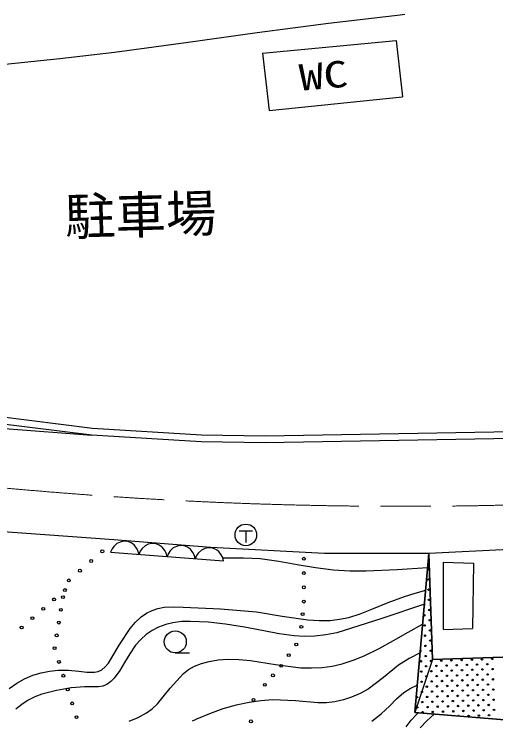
# Model space of a CAD drawing. Units: millimetres, scale not verified. Extents: x 39991 to 679840, y 19995 to 379911.
# Drawn here: x 275462 to 308829, y 266548 to 315988 of the extents above; entities that cross this region are included whole.
import ezdxf
from ezdxf.enums import TextEntityAlignment as Align

# ---------------------------------------------------------------- set-up
doc = ezdxf.new("R2010")
doc.units = ezdxf.units.MM
doc.header["$LTSCALE"] = 999.766
doc.linetypes.add('CHAIN', pattern=[18.5, 12, -1.5, 3.5, -1.5])
for name, color, linetype, lineweight in [('M-BGD', 7, 'Continuous', 25), ('M-BGD-HTXT', 7, 'Continuous', 13), ('M-BMK', 2, 'CHAIN', 13)]:
    doc.layers.add(name, color=color, linetype=linetype, lineweight=lineweight)
doc.layers.add('M-BGD-EXST', color=7, linetype='Continuous')
doc.styles.add('ＭＳ ゴシック', font='')
doc.styles.get('ＭＳ ゴシック').set_extended_font_data('MS Gothic')

# ---------------------------------------------------------------- blocks, each defined once
blk = doc.blocks.new('BUHIN31')
at = {"color": 7, "linetype": 'Continuous', "lineweight": 25}
blk.add_lwpolyline([(437.8, -877.5), (606.8, -711), (725.3, -520.3), (833, -252.9), (842, -7.3), (805, 231.7), (669.3, 503.7), (500.6, 677.1), (299, 817.6), (20.5, 892.4), (-200.9, 908), (-437.8, 877.5)], dxfattribs=at)
blk = doc.blocks.new('BUHIN39')
at = {"color": 7, "linetype": 'Continuous', "lineweight": 25}
blk.add_circle((0, 0), 99.5, dxfattribs=at)
blk = doc.blocks.new('BUHIN40')
at = {"color": 7, "linetype": 'Continuous', "lineweight": 25}
blk.add_circle((0, 0), 99.5, dxfattribs=at)
blk = doc.blocks.new('BUHIN41')
at = {"color": 7, "linetype": 'Continuous', "lineweight": 25}
blk.add_circle((0, 0), 99.5, dxfattribs=at)
blk = doc.blocks.new('BUHIN42')
at = {"color": 7, "linetype": 'Continuous', "lineweight": 25}
blk.add_circle((0, 0), 99.5, dxfattribs=at)
blk = doc.blocks.new('BUHIN43')
at = {"color": 7, "linetype": 'Continuous', "lineweight": 25}
blk.add_circle((0, 0), 99.5, dxfattribs=at)
blk = doc.blocks.new('BUHIN44')
at = {"color": 7, "linetype": 'Continuous', "lineweight": 25}
blk.add_circle((0, 0), 99.5, dxfattribs=at)
blk = doc.blocks.new('BUHIN46')
at = {"color": 7, "linetype": 'Continuous', "lineweight": 25}
blk.add_circle((0, 0), 99.5, dxfattribs=at)
blk = doc.blocks.new('BUHIN47')
at = {"color": 7, "linetype": 'Continuous', "lineweight": 25}
blk.add_circle((0, 0), 99.5, dxfattribs=at)
blk = doc.blocks.new('BUHIN51')
at = {"color": 7, "linetype": 'Continuous', "lineweight": 25}
blk.add_line((-655.6, -393.9), (-143.3, -1246.6), dxfattribs=at)
blk.add_circle((0, 0), 764.8, dxfattribs=at)
blk = doc.blocks.new('BUHIN72')
at = {"color": 7, "linetype": 'Continuous', "lineweight": 25}
for p, q in [((15.1, 542.7), (486.2, -241.5)), ((250.7, 150.6), (-443.5, -266.5))]:
    blk.add_line(p, q, dxfattribs=at)
blk.add_circle((0, 0), 746.1, dxfattribs=at)

msp = doc.modelspace()

# ---------------------------------------------------------------- linework, layer by layer
at = {"layer": 'M-BGD'}
for p, q in [((292676.4, 313286.4), (301932.3, 314164.4)), ((301932.3, 314164.4), (302368, 310261.5)), ((292676.4, 313286.4), (293130.9, 309325.3)), ((293130.9, 309325.3), (302368, 310261.5)), ((272929.7, 288309.4), (280880.8, 287308.4)), ((280834.5, 286810.5), (272862.3, 287814.2)), ((274808.5, 287285.8), (280834.5, 286810.5)), ((280880.8, 287308.4), (288427.2, 286854.3)), ((292875.6, 286779.8), (332916, 287486.7)), ((288408, 286354.8), (280834.5, 286810.5)), ((288427.2, 286854.3), (292875.6, 286779.8)), ((332924.8, 286987), (292875.8, 286279.9)), ((292875.8, 286279.9), (288408, 286354.8)), ((282363.1, 279562.5), (274371.6, 280154.5)), ((289074.5, 279036.9), (282363.1, 279562.5)), ((296973.3, 278612.4), (289074.5, 279036.9)), ((309751.8, 278895.4), (304199.7, 278632.6)), ((282139.8, 278716.7), (289960.9, 278103.3)), ((304199.7, 278632.6), (296973.3, 278612.4)), ((303220.5, 267598.5), (304199.7, 278632.6)), ((304199.7, 278632.6), (303220.5, 267598.5)), ((304199.7, 278632.6), (304447.3, 271279)), ((304447.3, 271279), (304199.7, 278632.6)), ((305214.1, 273349.3), (305214.1, 278026.6)), ((305214.1, 278026.6), (307284.4, 277950)), ((307284.4, 277950), (307207.7, 273426)), ((305214.1, 273349.3), (307207.7, 273426)), ((304447.3, 271279), (325380.3, 271969.1)), ((325380.3, 271969.1), (304447.3, 271279)), ((304447.3, 271279), (303220.5, 267598.5)), ((315488.9, 266601.7), (303220.5, 267598.5)), ((303220.5, 267598.5), (315488.9, 266601.7))]:
    msp.add_line(p, q, dxfattribs=at)
for points in [[(260793.4, 309948), (263397.9, 310623.2), (266013.1, 311239), (267794, 311592.3), (269595.3, 311888.2), (272208.5, 312234.9), (274842.5, 312523.7), (278624.6, 312914), (282407.5, 313364.9), (287347.9, 314037.2), (292293.8, 314731.1), (297237.3, 315369.4), (302199.3, 315950.7), (302358.2, 315969), (302526.9, 315988.4)], [(304111.2, 277634.8), (301992.8, 277484.4), (299857.1, 277393.4), (298718.2, 277398.4), (297583.5, 277463.5), (296327.7, 277621.2), (295068.1, 277840.4), (293789.4, 278071.8), (292505.2, 278243.3), (291341, 278302.4), (290161.5, 278301.6), (290051.4, 278300.3), (289931.4, 278298.8)], [(275113, 269267.5), (275631.6, 269633), (276182.3, 269947.7), (276741.2, 270183.7), (277318.4, 270362), (277904.7, 270476.3), (278508.9, 270532.4), (279212.6, 270532), (279946.7, 270469.6), (280498.7, 270398.6), (281030.3, 270390.2), (281284.4, 270445.5), (281523.3, 270561.1), (281764.9, 270761.8), (281986, 271026.9), (282731.8, 272274.8), (283483.1, 273417.6), (283848.3, 273837.1), (284265.3, 274222.3), (284625.8, 274476.2), (285013.4, 274675.6), (285420.9, 274813.1), (285855.3, 274895.4), (286495.7, 274934.6), (287162, 274913.6), (289747.6, 274778.4), (292247.2, 274588.3), (294022.3, 274272), (295814.3, 274014.6), (296588.4, 273971.6), (297360.8, 273989.3), (298005.1, 274060.4), (298637, 274190.4), (299443.3, 274445.1), (300234.8, 274758.5), (301367.6, 275224.8), (302516.6, 275632.8), (303239.3, 275863), (303973.9, 276087.7)], [(303887.5, 275115), (300864.4, 274093.6), (297816.2, 273127.6), (297060, 272978), (296287, 272886.6), (295582.3, 272867), (294869.2, 272907.6), (293812.9, 273055.4), (292749, 273265.7), (291421.4, 273525.8), (290092.9, 273724.7), (288889.4, 273852.5), (287674.1, 273920.8), (287063.8, 273902.2), (286458.6, 273823.6), (285960.3, 273699.1), (285467.9, 273513.1), (285028.1, 273284.9), (284613.6, 273000.7), (284224.8, 272655.8), (283872, 272261.4), (283462.4, 271678), (283103.1, 271061.9), (282773.2, 270505.9), (282391.5, 269982.6), (282160.6, 269745.2), (281884.8, 269550.1), (281604.4, 269433.6), (281294.3, 269370.8), (280341.9, 269372), (279394.8, 269312.3), (278380, 269124.4), (277370.5, 268875.5), (276882.9, 268699.1), (276414.5, 268464.8), (275980.8, 268167.4), (275567.4, 267833.3)], [(283425.2, 267011.6), (284039.1, 267265.5), (284626.7, 267574.3), (285015.7, 267860.1), (285377.1, 268201.6), (286261.1, 269283.4), (287180, 270312.3), (287546.2, 270584), (287949.6, 270807.4), (288439.1, 271004.1), (288961.4, 271147.4), (289602.3, 271252.8), (290250.5, 271297.9), (291037.1, 271279.8), (291833.3, 271200.9), (293571.9, 270924.7), (295315.4, 270709.2), (296058.2, 270688), (296810.8, 270727.2), (297502.7, 270824), (298187.7, 270981.1), (298956.5, 271224.3), (299704.2, 271523.8), (300738.9, 272028.5), (301752.5, 272590.1), (302757.6, 273163.7), (303764.6, 273730.2)], [(303588.2, 271741.9), (302826.4, 271340.5), (302099.9, 270889.6), (301061.3, 270035.6), (299982.2, 269228), (299430.5, 268924.1), (298843, 268669.9), (298273.3, 268478.9), (297678.4, 268344), (297094.8, 268276.8), (296507.2, 268269.7), (294942.7, 268404.6), (293371.8, 268479.3), (292553.9, 268419.3), (291742, 268299.4), (290832.1, 268104.4), (289927.4, 267848.4), (288995.1, 267517.3), (288090.2, 267132), (287945.4, 267066.9), (287791.7, 266997.4)], [(300245.9, 266997.4), (300889, 267502.5), (301500.6, 268060.2), (301957.8, 268548.9), (302451.4, 268987.8), (302900.7, 269258.8), (303388.8, 269495.5)], [(302621.3, 266612.2), (302961.6, 267062.4), (303355.5, 267482.4), (303405.7, 267531), (303456.1, 267579.4)], [(304555.9, 267490), (304062, 267026.9), (303584.2, 266548)]]:
    msp.add_lwpolyline(points, dxfattribs=at)
for centre, radius in [((304157, 276824.4), 49.7), ((304180.8, 276117.9), 49.7), ((304204.6, 275411.3), 49.7), ((304228.4, 274704.8), 49.7), ((303887, 274339.6), 49.7), ((304252.2, 273998.3), 49.7), ((303910.8, 273633.1), 49.7), ((303934.6, 272926.6), 49.7), ((304276, 273291.7), 49.7), ((295006.7, 272318.5), 99.5), ((304299.8, 272585.2), 49.7), ((303958.4, 272220), 49.7), ((304323.6, 271878.6), 49.7), ((303982.2, 271513.5), 49.7), ((303640.8, 271148.3), 49.7), ((304347.3, 271172.1), 49.7), ((305053.9, 271195.9), 49.7), ((305760.4, 271219.7), 49.7), ((306467, 271243.5), 49.7), ((306832.1, 270902.1), 49.7), ((307173.5, 271267.2), 49.7), ((307538.7, 270925.9), 49.7), ((307880, 271291), 49.7), ((308245.2, 270949.7), 49.7), ((308586.6, 271314.8), 49.7), ((303664.6, 270441.8), 49.7), ((304006, 270806.9), 49.7), ((304371.1, 270465.6), 49.7), ((304712.5, 270830.7), 49.7), ((305077.7, 270489.3), 49.7), ((305419, 270854.5), 49.7), ((305784.2, 270513.1), 49.7), ((306125.6, 270878.3), 49.7), ((306490.8, 270536.9), 49.7), ((307197.3, 270560.7), 49.7), ((307903.8, 270584.5), 49.7), ((308610.4, 270608.3), 49.7), ((304029.8, 270100.4), 49.7), ((304736.3, 270124.2), 49.7), ((305442.8, 270148), 49.7), ((306149.4, 270171.8), 49.7), ((306855.9, 270195.5), 49.7), ((307562.5, 270219.3), 49.7), ((308269, 270243.1), 49.7), ((308634.2, 269901.7), 49.7), ((303688.4, 269735.2), 49.7), ((304394.9, 269759), 49.7), ((304760.1, 269417.6), 49.7), ((305101.5, 269782.8), 49.7), ((305466.6, 269441.4), 49.7), ((305808, 269806.6), 49.7), ((306173.2, 269465.2), 49.7), ((306514.5, 269830.4), 49.7), ((306879.7, 269489), 49.7), ((307221.1, 269854.2), 49.7), ((307586.2, 269512.8), 49.7), ((307927.6, 269878), 49.7), ((308292.8, 269536.6), 49.7), ((303712.2, 269028.7), 49.7), ((304053.5, 269393.9), 49.7), ((304418.7, 269052.5), 49.7), ((305125.2, 269076.3), 49.7), ((305831.8, 269100), 49.7), ((306538.3, 269123.8), 49.7), ((307244.9, 269147.6), 49.7), ((307951.4, 269171.4), 49.7), ((308657.9, 269195.2), 49.7), ((292037, 268475.4), 99.5), ((303370.8, 268663.5), 49.7), ((304077.3, 268687.3), 49.7), ((304783.9, 268711.1), 49.7), ((305490.4, 268734.9), 49.7), ((306196.9, 268758.7), 49.7), ((306562.1, 268417.3), 49.7), ((306903.5, 268782.5), 49.7), ((307268.7, 268441.1), 49.7), ((307610, 268806.2), 49.7), ((307975.2, 268464.9), 49.7), ((308316.6, 268830), 49.7), ((308681.7, 268488.7), 49.7), ((303394.6, 267957), 49.7), ((303736, 268322.1), 49.7), ((304101.1, 267980.8), 49.7), ((304442.5, 268345.9), 49.7), ((304807.7, 268004.6), 49.7), ((305149, 268369.7), 49.7), ((305514.2, 268028.3), 49.7), ((305855.6, 268393.5), 49.7), ((306220.7, 268052.1), 49.7), ((306927.3, 268075.9), 49.7), ((307633.8, 268099.7), 49.7), ((308340.4, 268123.5), 49.7), ((303759.7, 267615.6), 49.7), ((304466.3, 267639.4), 49.7), ((305172.8, 267663.2), 49.7), ((305879.4, 267687), 49.7), ((306585.9, 267710.8), 49.7), ((307292.4, 267734.5), 49.7), ((307999, 267758.3), 49.7), ((308705.5, 267782.1), 49.7), ((291862.3, 266990.5), 99.5), ((306951.1, 267369.4), 49.7), ((307657.6, 267393.2), 49.7), ((308364.1, 267417), 49.7)]:
    msp.add_circle(centre, radius, dxfattribs=at)
for centre, start, end in [((304133.3, 277531), 226.19178, 123.66497), ((303863.2, 275046.2), 286.36355, 63.4932), ((303617, 271854.8), 242.87387, 106.98288), ((303347, 269370.1), 302.93124, 46.9255), ((306244.5, 267345.6), 3.64408, 167.06641)]:
    msp.add_arc(centre, 49.7, start, end, dxfattribs=at)
at = {"layer": 'M-BMK'}
msp.add_arc((302362.4, 581820.4), 299929.7, 263.59825, 272.09169, dxfattribs=at)

# ---------------------------------------------------------------- block references
at = {"layer": 'M-BGD', "rotation": 59.00209}
for name, p in [('BUHIN31', (283117.5, 278640.1)), ('BUHIN31', (285072.8, 278486.7)), ('BUHIN31', (287028, 278333.4)), ('BUHIN31', (288983.3, 278180)), ('BUHIN40', (281564.6, 278772.7)), ('BUHIN43', (295530.7, 278257.9)), ('BUHIN40', (280789.4, 278101.9)), ('BUHIN40', (280014.3, 277431.1)), ('BUHIN43', (295530.7, 277268)), ('BUHIN40', (279239.1, 276760.3)), ('BUHIN43', (295530.7, 276278.1)), ('BUHIN39', (278970.8, 276089.5)), ('BUHIN39', (278220.7, 275440.4)), ('BUHIN41', (278836.7, 275597.6)), ('BUHIN43', (295530.7, 275288.2)), ('BUHIN39', (277470.5, 274791.3)), ('BUHIN41', (278691.3, 274714.3)), ('BUHIN44', (295443.4, 274414.8)), ('BUHIN39', (276720.3, 274142.2)), ('BUHIN41', (278546, 273831.1)), ('BUHIN39', (275970.2, 273493.1)), ('BUHIN51', (286615.4, 272499.5)), ('BUHIN44', (295356, 273541.3)), ('BUHIN41', (278400.6, 272947.9)), ('BUHIN41', (278255.3, 272064.7)), ('BUHIN46', (294482.6, 271576.1)), ('BUHIN42', (278559.4, 271107.7)), ('BUHIN46', (293958.5, 270833.7)), ('BUHIN42', (278863.5, 270150.7)), ('BUHIN47', (293390.8, 270178.6)), ('BUHIN47', (292823.1, 269523.5)), ('BUHIN42', (279167.6, 269193.7)), ('BUHIN42', (279471.7, 268236.6)), ('BUHIN42', (279775.8, 267279.6))]:
    msp.add_blockref(name, p, dxfattribs=at)
at = {"layer": 'M-BGD-EXST', "rotation": 59.00209}
msp.add_blockref('BUHIN72', (291510.2, 279909.1), dxfattribs=at)

# ---------------------------------------------------------------- texts
at = {"layer": 'M-BGD-HTXT', "style": 'ＭＳ ゴシック', "width": 1.35}
msp.add_text('WC', height=1832, rotation=5, dxfattribs=at).set_placement((295339.6, 310138.1), align=Align.BOTTOM_LEFT)
at = {"layer": 'M-BGD-HTXT', "style": 'ＭＳ ゴシック'}
msp.add_text('駐車場', height=2565, rotation=1.5, dxfattribs=at).set_placement((279029.1, 299891.9), align=Align.BOTTOM_LEFT)

doc.saveas('drawing.dxf')
